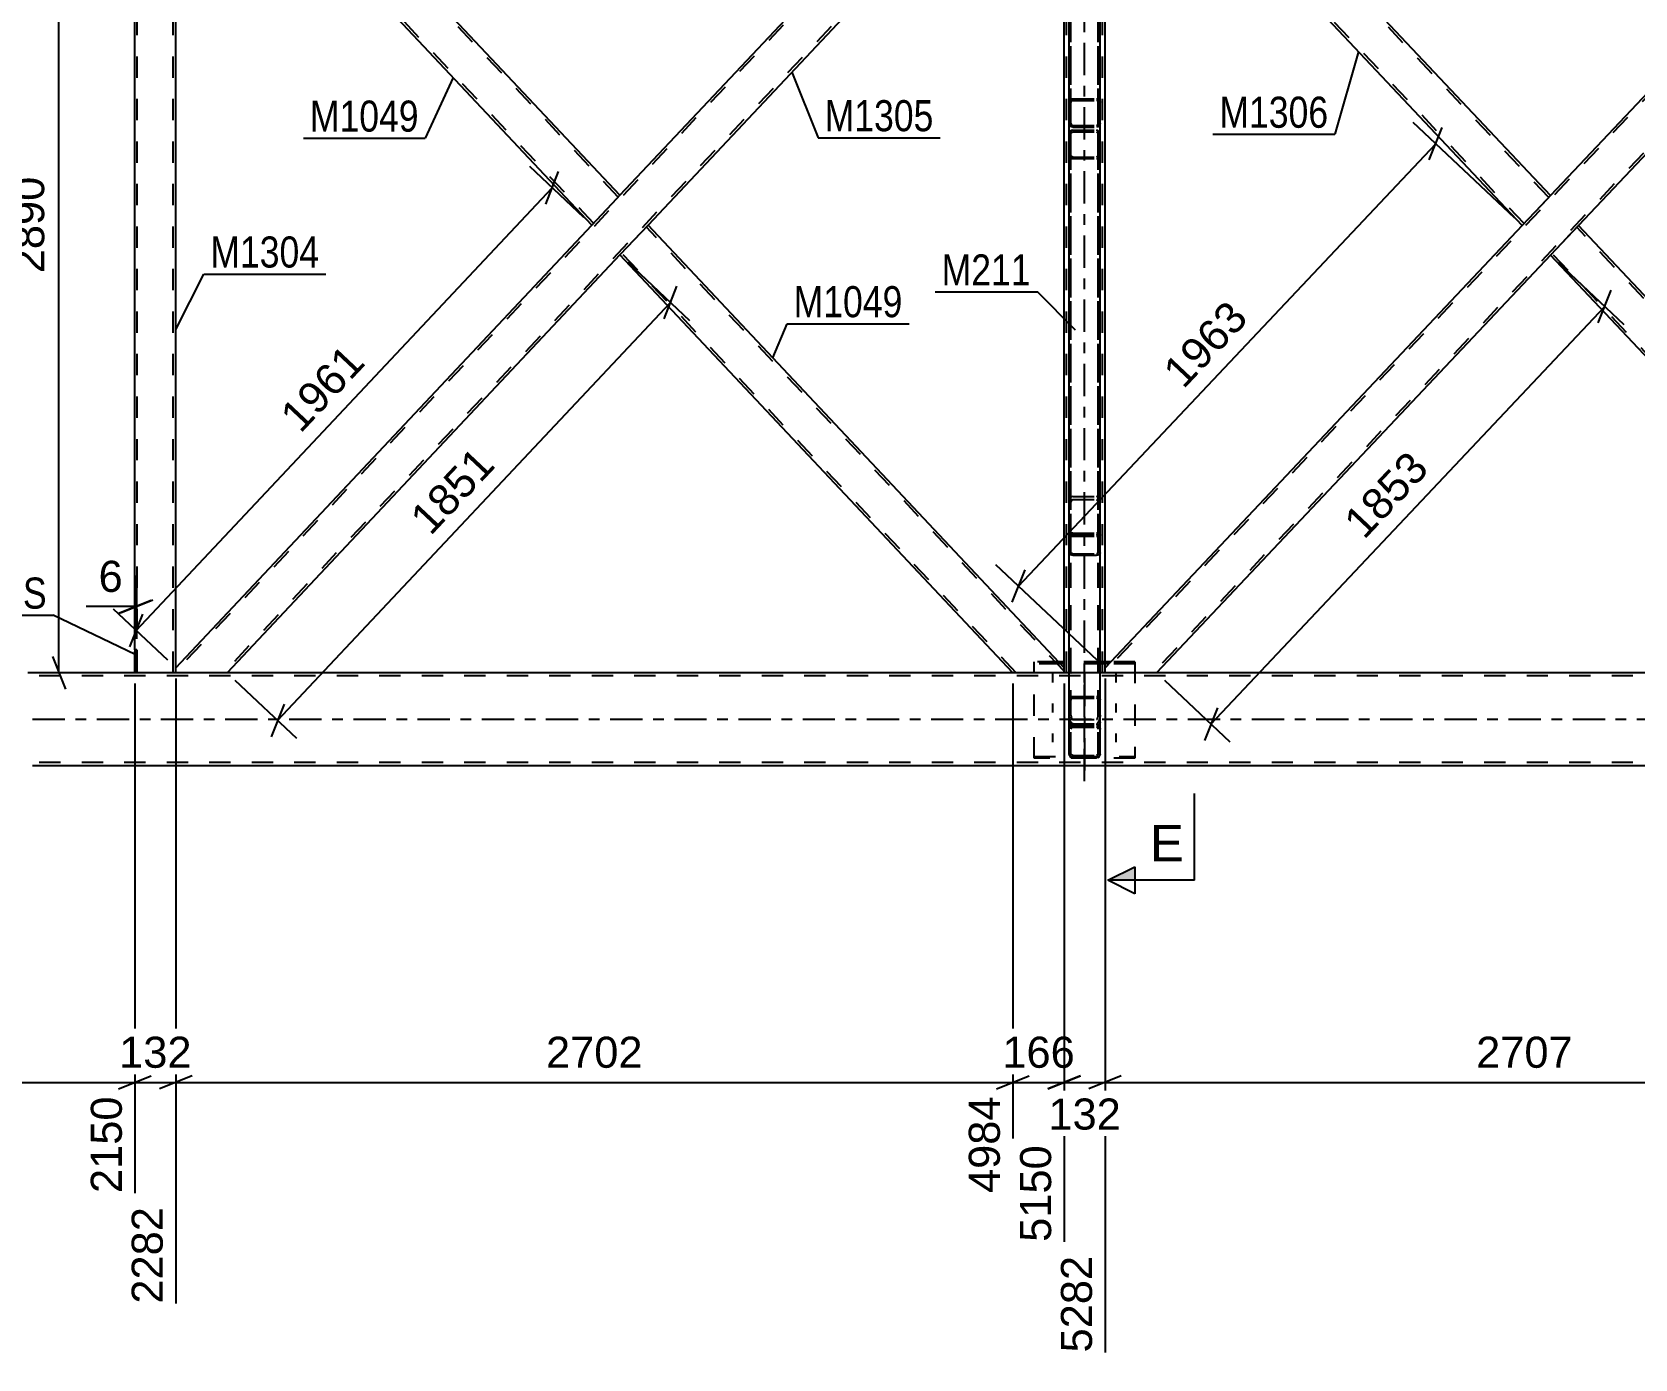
# Model space of a CAD drawing. Header units: millimetres. Extents: x -82 to 1107, y -546 to 295.
# Drawn here: x 12.9 to 160.7, y -150.1 to -27.8 of the extents above; entities that cross this region are included whole.
import ezdxf

# ---------------------------------------------------------------- set-up
doc = ezdxf.new("R2010")
doc.units = ezdxf.units.MM
doc.linetypes.add('DXK_LINE_DOT2', pattern=[3.9198, 1.9599, -1.9599])
doc.linetypes.add('DXK_LINE_DOT3', pattern=[5.9187, 2.979, -0.9799, 0.9799, -0.9799])
doc.styles.add('Arial', font='ARIAL.TTF', dxfattribs={"height": 0.2})
doc.styles.add('Arial Narrow', font='ARIALN.TTF', dxfattribs={"height": 0.2})

# ---------------------------------------------------------------- blocks, each defined once
blk = doc.blocks.new('Part-761553693-1421 - 1360')
at = {"color": 2, "linetype": 'Continuous'}
for p, q in [((26.16, -4.76), (26.16, -4.29)), ((67.13, -42.82), (30.89, -4.29)), ((64.54, -45.57), (26.16, -4.76)), ((67.13, -42.82), (66.81, -43.15)), ((66.81, -43.15), (64.54, -45.57))]:
    blk.add_line(p, q, dxfattribs=at)
at = {"color": 7, "linetype": 'DXK_LINE_DOT2'}
for p, q in [((30.89, -4.29), (26.16, -4.29)), ((64.7, -45.4), (26.16, -4.42)), ((66.97, -42.99), (30.58, -4.29)), ((67.1, -42.84), (66.81, -43.15)), ((64.7, -45.4), (64.71, -45.39))]:
    blk.add_line(p, q, dxfattribs=at)
blk = doc.blocks.new('Part-761553693-1406 - 1360')
at = {"color": 7, "linetype": 'DXK_LINE_DOT2'}
for p, q in [((189.66, -4.29), (111.87, -86.73)), ((193.81, -4.29), (189.35, -4.29)), ((193.81, -4.72), (116.31, -86.86)), ((152.95, -42.86), (150.36, -45.61)), ((155.54, -45.61), (152.95, -48.36)), ((116.62, -86.86), (111.87, -86.86))]:
    blk.add_line(p, q, dxfattribs=at)
at = {"color": 2, "linetype": 'Continuous'}
for p, q in [((189.35, -4.29), (152.95, -42.86)), ((193.81, -5.05), (193.81, -4.29)), ((193.81, -5.05), (155.54, -45.61)), ((150.36, -45.61), (111.87, -86.4)), ((152.95, -48.36), (116.62, -86.86)), ((111.87, -86.86), (111.87, -86.4))]:
    blk.add_line(p, q, dxfattribs=at)
blk = doc.blocks.new('Part-761553693-1466 - 1360')
at = {"color": 7, "linetype": 'DXK_LINE_DOT2'}
for p, q in [((26.16, -4.29), (22.39, -4.29)), ((22.39, -6.41), (22.39, -4.29)), ((22.61, -86.86), (22.61, -4.29)), ((25.93, -86.86), (25.93, -4.29)), ((26.16, -4.76), (26.16, -4.29)), ((22.39, -86.86), (22.39, -84.73)), ((26.16, -86.86), (22.39, -86.86)), ((26.16, -86.86), (26.16, -86.39))]:
    blk.add_line(p, q, dxfattribs=at)
at = {"color": 2, "linetype": 'Continuous'}
for p, q in [((26.16, -86.39), (26.16, -4.76)), ((22.39, -84.73), (22.39, -6.41))]:
    blk.add_line(p, q, dxfattribs=at)
blk = doc.blocks.new('Part-761553693-1594 - 1360')
at = {"color": 2, "linetype": 'Continuous'}
for p, q in [((22.56, -84.73), (22.39, -84.73)), ((22.39, -84.73), (22.39, -86.86)), ((22.56, -84.73), (22.56, -86.86)), ((22.56, -86.86), (22.39, -86.86))]:
    blk.add_line(p, q, dxfattribs=at)
blk = doc.blocks.new('Part-761553693-1512 - 1360')
at = {"color": 7, "linetype": 'DXK_LINE_DOT2'}
for p, q in [((108.77, 0.08), (108.9, 0.13)), ((108.9, 0.13), (111.07, 0.13)), ((111.07, 0.13), (111.2, 0.08)), ((108.56, -0.46), (108.58, -0.23)), ((108.56, -74.15), (108.56, -0.46)), ((108.74, -0.34), (108.73, -0.46)), ((108.73, -74.15), (108.73, -0.46)), ((108.9, -0.16), (108.83, -0.19)), ((108.9, -0.16), (111.07, -0.16)), ((111.14, -0.19), (111.07, -0.16)), ((111.24, -0.46), (111.23, -0.34)), ((111.24, -74.15), (111.24, -0.46)), ((111.39, -0.23), (111.41, -0.46)), ((111.41, -74.15), (111.41, -0.46)), ((108.56, -4.01), (108.58, -4.12)), ((108.58, -4.12), (108.58, -4.13)), ((108.58, -4.13), (108.66, -4.19)), ((108.66, -4.19), (108.77, -4.23)), ((108.73, -4.01), (108.74, -4.07)), ((108.74, -4.07), (108.78, -4.12)), ((108.77, -4.23), (108.9, -4.24)), ((108.78, -4.12), (108.83, -4.14)), ((108.83, -4.14), (108.9, -4.15)), ((108.9, -4.15), (111.07, -4.15)), ((108.9, -4.24), (111.07, -4.24)), ((111.07, -4.15), (111.14, -4.14)), ((111.07, -4.24), (111.2, -4.23)), ((111.14, -4.14), (111.19, -4.12)), ((111.19, -4.12), (111.23, -4.07)), ((111.2, -4.23), (111.31, -4.19)), ((111.23, -4.07), (111.24, -4.01)), ((111.31, -4.19), (111.39, -4.13)), ((111.41, -4.01), (111.39, -4.12)), ((111.39, -4.12), (111.39, -4.13)), ((108.58, -70.95), (108.56, -71.18)), ((108.9, -70.59), (108.77, -70.64)), ((108.83, -70.91), (108.9, -70.89)), ((108.9, -70.59), (111.07, -70.59)), ((108.9, -70.89), (111.07, -70.89)), ((111.2, -70.64), (111.07, -70.59)), ((111.07, -70.89), (111.14, -70.91)), ((111.41, -71.18), (111.39, -70.95)), ((108.73, -71.18), (108.74, -71.07)), ((111.23, -71.07), (111.24, -71.18)), ((108.73, -73.97), (108.56, -73.97)), ((108.56, -74.15), (108.58, -74.19)), ((108.58, -74.19), (108.66, -74.23)), ((108.66, -74.23), (108.77, -74.26)), ((108.74, -74.17), (108.73, -74.15)), ((108.78, -74.19), (108.74, -74.17)), ((108.77, -74.26), (108.9, -74.27)), ((108.83, -74.2), (108.78, -74.19)), ((108.9, -74.21), (108.83, -74.2)), ((108.9, -74.21), (111.07, -74.21)), ((108.9, -74.27), (111.07, -74.27)), ((111.14, -74.2), (111.07, -74.21)), ((111.07, -74.27), (111.2, -74.26)), ((111.19, -74.19), (111.14, -74.2)), ((111.23, -74.17), (111.19, -74.19)), ((111.2, -74.26), (111.31, -74.23)), ((111.24, -74.15), (111.23, -74.17)), ((111.24, -73.97), (111.41, -73.97)), ((111.31, -74.23), (111.39, -74.19)), ((111.39, -74.19), (111.41, -74.15))]:
    blk.add_line(p, q, dxfattribs=at)
for centre, radius, start, end in [((109.11, -0.33), 0.538, 129.6384, 169.4395), ((110.86, -0.33), 0.538, 10.5605, 50.3616), ((109.01, -0.39), 0.269, 129.6384, 169.4395), ((110.97, -0.39), 0.269, 10.5605, 50.3616), ((109.11, -71.05), 0.538, 129.6384, 169.4395), ((109.01, -71.12), 0.269, 129.6384, 169.4395), ((110.97, -71.12), 0.269, 10.5605, 50.3616), ((110.86, -71.05), 0.538, 10.5605, 50.3616)]:
    blk.add_arc(centre, radius, start, end, dxfattribs=at)
blk = doc.blocks.new('Part-761553693-1517 - 1360')
at = {"color": 2, "linetype": 'Continuous'}
for p, q in [((155.54, -45.61), (152.95, -48.36)), ((193.81, -86.24), (155.54, -45.61)), ((189.22, -86.86), (152.95, -48.36)), ((193.81, -86.86), (193.81, -86.24))]:
    blk.add_line(p, q, dxfattribs=at)
at = {"color": 7, "linetype": 'DXK_LINE_DOT2'}
for p, q in [((193.81, -86.57), (155.38, -45.78)), ((153.11, -48.19), (153.12, -48.18)), ((189.53, -86.86), (153.11, -48.19)), ((193.81, -86.86), (189.22, -86.86))]:
    blk.add_line(p, q, dxfattribs=at)
blk = doc.blocks.new('Part-761553693-1591 - 1360')
at = {"color": 7, "linetype": 'DXK_LINE_DOT3'}
blk.add_line((109.99, -86.96), (109.99, -96.55), dxfattribs=at)
at = {"color": 7, "linetype": 'DXK_LINE_DOT2'}
for p, q in [((108.56, -89.36), (108.58, -89.24)), ((108.56, -94.29), (108.56, -89.36)), ((108.58, -89.24), (108.66, -89.13)), ((108.66, -89.13), (108.77, -89.06)), ((108.74, -89.3), (108.73, -89.36)), ((108.73, -94.29), (108.73, -89.36)), ((108.78, -89.25), (108.74, -89.3)), ((108.77, -89.06), (108.9, -89.04)), ((108.83, -89.21), (108.78, -89.25)), ((108.9, -89.2), (108.83, -89.21)), ((108.9, -89.04), (111.07, -89.04)), ((108.9, -89.2), (111.07, -89.2)), ((111.07, -89.04), (111.2, -89.06)), ((111.14, -89.21), (111.07, -89.2)), ((111.19, -89.25), (111.14, -89.21)), ((111.23, -89.3), (111.19, -89.25)), ((111.2, -89.06), (111.31, -89.13)), ((111.24, -89.36), (111.23, -89.3)), ((111.24, -94.29), (111.24, -89.36)), ((111.31, -89.13), (111.39, -89.24)), ((111.39, -89.24), (111.41, -89.36)), ((111.41, -94.29), (111.41, -89.36)), ((108.58, -91.52), (108.56, -91.4)), ((108.66, -91.63), (108.58, -91.52)), ((108.77, -91.7), (108.66, -91.63)), ((108.73, -91.4), (108.74, -91.46)), ((108.74, -91.46), (108.78, -91.52)), ((108.9, -91.61), (108.77, -91.64)), ((108.78, -91.52), (108.83, -91.55)), ((108.83, -91.55), (108.9, -91.56)), ((108.9, -91.56), (111.07, -91.56)), ((108.9, -91.61), (111.07, -91.61)), ((111.07, -91.56), (111.14, -91.55)), ((111.2, -91.64), (111.07, -91.61)), ((111.14, -91.55), (111.19, -91.52)), ((111.19, -91.52), (111.23, -91.46)), ((111.31, -91.63), (111.2, -91.7)), ((111.23, -91.46), (111.24, -91.4)), ((111.39, -91.52), (111.31, -91.63)), ((111.41, -91.4), (111.39, -91.52)), ((108.58, -91.84), (108.56, -91.98)), ((108.73, -91.98), (108.74, -91.91)), ((108.74, -91.91), (108.78, -91.85)), ((108.9, -91.72), (108.77, -91.7)), ((108.78, -91.85), (108.83, -91.81)), ((108.83, -91.81), (108.9, -91.8)), ((108.9, -91.72), (111.07, -91.72)), ((108.9, -91.8), (111.07, -91.8)), ((111.2, -91.7), (111.07, -91.72)), ((111.07, -91.8), (111.14, -91.81)), ((111.14, -91.81), (111.19, -91.85)), ((111.19, -91.85), (111.23, -91.91)), ((111.23, -91.91), (111.24, -91.98)), ((111.41, -91.98), (111.39, -91.84)), ((108.56, -94.29), (108.58, -94.43)), ((108.74, -94.36), (108.73, -94.29)), ((108.78, -94.42), (108.74, -94.36)), ((108.83, -94.46), (108.78, -94.42)), ((108.9, -94.47), (108.83, -94.46)), ((108.9, -94.47), (111.07, -94.47)), ((111.14, -94.46), (111.07, -94.47)), ((111.19, -94.42), (111.14, -94.46)), ((111.23, -94.36), (111.19, -94.42)), ((111.24, -94.29), (111.23, -94.36)), ((111.39, -94.43), (111.41, -94.29)), ((108.77, -94.63), (108.9, -94.66)), ((108.9, -94.66), (111.07, -94.66)), ((111.07, -94.66), (111.2, -94.63))]:
    blk.add_line(p, q, dxfattribs=at)
for centre, start, end in [((108.91, -91.97), 114.32, 159.2417), ((111.06, -91.97), 20.7583, 65.68), ((108.91, -94.3), 200.7583, 245.68), ((111.06, -94.3), 294.32, 339.2417)]:
    blk.add_arc(centre, 0.355, start, end, dxfattribs=at)
blk = doc.blocks.new('Part-761553693-6361 - 1360')
at = {"color": 7, "linetype": 'DXK_LINE_DOT2'}
for p, q in [((108.56, -36.22), (108.56, 18.78)), ((108.73, 18.78), (108.56, 18.78)), ((108.58, 18.41), (108.56, 18.48)), ((108.66, 18.36), (108.58, 18.41)), ((108.77, 18.33), (108.66, 18.36)), ((108.73, -36.22), (108.73, 18.78)), ((108.73, 18.48), (108.74, 18.45)), ((108.74, 18.45), (108.78, 18.42)), ((108.9, 18.32), (108.77, 18.33)), ((108.78, 18.42), (108.83, 18.4)), ((108.83, 18.4), (108.9, 18.4)), ((108.9, 18.4), (111.07, 18.4)), ((108.9, 18.32), (111.07, 18.32)), ((111.07, 18.4), (111.14, 18.4)), ((111.2, 18.33), (111.07, 18.32)), ((111.14, 18.4), (111.19, 18.42)), ((111.19, 18.42), (111.23, 18.45)), ((111.31, 18.36), (111.2, 18.33)), ((111.23, 18.45), (111.24, 18.48)), ((111.24, -36.22), (111.24, 18.78)), ((111.24, 18.78), (111.41, 18.78)), ((111.39, 18.41), (111.31, 18.36)), ((111.41, 18.48), (111.39, 18.41)), ((111.41, -36.22), (111.41, 18.78)), ((108.56, 15.35), (108.58, 15.05)), ((108.74, 15.2), (108.73, 15.35)), ((108.9, 14.96), (108.83, 14.99)), ((108.9, 14.96), (111.07, 14.96)), ((111.14, 14.99), (111.07, 14.96)), ((111.24, 15.35), (111.23, 15.2)), ((111.39, 15.05), (111.41, 15.35)), ((108.77, 14.62), (108.9, 14.56)), ((108.9, 14.56), (111.07, 14.56)), ((111.07, 14.56), (111.2, 14.62)), ((108.66, -34.01), (108.77, -33.94)), ((108.77, -33.94), (108.9, -33.92)), ((108.9, -33.92), (111.07, -33.92)), ((111.07, -33.92), (111.2, -33.94)), ((111.2, -33.94), (111.31, -34.01)), ((108.56, -34.23), (108.58, -34.11)), ((108.58, -34.11), (108.66, -34.01)), ((108.74, -34.17), (108.73, -34.23)), ((108.78, -34.12), (108.74, -34.17)), ((108.83, -34.09), (108.78, -34.12)), ((108.9, -34.08), (108.83, -34.09)), ((108.9, -34.08), (111.07, -34.08)), ((111.14, -34.09), (111.07, -34.08)), ((111.19, -34.12), (111.14, -34.09)), ((111.23, -34.17), (111.19, -34.12)), ((111.24, -34.23), (111.23, -34.17)), ((111.31, -34.01), (111.39, -34.11)), ((111.39, -34.11), (111.41, -34.23)), ((108.58, -36.34), (108.56, -36.22)), ((108.66, -36.45), (108.58, -36.34)), ((108.77, -36.51), (108.66, -36.45)), ((108.73, -36.22), (108.74, -36.28)), ((108.74, -36.28), (108.78, -36.33)), ((108.9, -36.54), (108.77, -36.51)), ((108.78, -36.33), (108.83, -36.37)), ((108.83, -36.37), (108.9, -36.38)), ((108.9, -36.38), (111.07, -36.38)), ((108.9, -36.54), (111.07, -36.54)), ((111.07, -36.38), (111.14, -36.37)), ((111.2, -36.51), (111.07, -36.54)), ((111.14, -36.37), (111.19, -36.33)), ((111.19, -36.33), (111.23, -36.28)), ((111.31, -36.45), (111.2, -36.51)), ((111.23, -36.28), (111.24, -36.22)), ((111.39, -36.34), (111.31, -36.45)), ((111.41, -36.22), (111.39, -36.34))]:
    blk.add_line(p, q, dxfattribs=at)
for centre, radius, start, end in [((109.38, 15.14), 0.799, 186.6768, 220.4485), ((109.14, 15.25), 0.4, 186.6768, 220.4485), ((110.83, 15.25), 0.4, 319.5515, 353.3232), ((110.59, 15.14), 0.799, 319.5515, 353.3232)]:
    blk.add_arc(centre, radius, start, end, dxfattribs=at)
blk = doc.blocks.new('Part-761553693-1603 - 1360')
at = {"color": 7, "linetype": 'DXK_LINE_DOT2'}
for p, q in [((105.34, -94.74), (105.34, -85.86)), ((107.61, -85.86), (105.34, -85.86)), ((107.76, -86.02), (105.34, -86.02)), ((111.87, -85.86), (108.1, -85.86)), ((111.87, -86.02), (108.1, -86.02)), ((114.63, -86.02), (112.23, -86.02)), ((114.63, -85.86), (112.38, -85.86)), ((114.63, -85.86), (114.63, -94.74)), ((105.34, -94.59), (114.63, -94.59)), ((114.63, -94.74), (105.34, -94.74))]:
    blk.add_line(p, q, dxfattribs=at)
at = {"color": 2, "linetype": 'Continuous'}
for p, q in [((108.1, -85.86), (107.61, -85.86)), ((108.1, -86.02), (107.76, -86.02)), ((112.38, -85.86), (111.87, -85.86)), ((112.23, -86.02), (111.87, -86.02))]:
    blk.add_line(p, q, dxfattribs=at)
blk = doc.blocks.new('Part-761553693-1606 - 1360')
at = {"color": 7, "linetype": 'DXK_LINE_DOT2'}
for p, q in [((108.58, -74.12), (108.56, -74.21)), ((108.56, -75.76), (108.56, -74.21)), ((108.66, -74.04), (108.58, -74.12)), ((108.77, -73.99), (108.66, -74.04)), ((108.73, -74.21), (108.74, -74.17)), ((108.73, -94.35), (108.73, -74.21)), ((108.74, -74.17), (108.78, -74.13)), ((108.9, -73.97), (108.77, -73.99)), ((108.78, -74.13), (108.83, -74.1)), ((108.83, -74.1), (108.9, -74.09)), ((108.9, -73.97), (111.07, -73.97)), ((108.9, -74.09), (111.07, -74.09)), ((111.2, -73.99), (111.07, -73.97)), ((111.07, -74.09), (111.14, -74.1)), ((111.14, -74.1), (111.19, -74.13)), ((111.19, -74.13), (111.23, -74.17)), ((111.31, -74.04), (111.2, -73.99)), ((111.23, -74.17), (111.24, -74.21)), ((111.24, -94.35), (111.24, -74.21)), ((111.39, -74.12), (111.31, -74.04)), ((111.41, -74.21), (111.39, -74.12)), ((111.41, -75.76), (111.41, -74.21)), ((108.74, -75.81), (108.73, -75.76)), ((108.77, -75.84), (108.74, -75.81)), ((108.78, -75.85), (108.77, -75.84)), ((108.83, -75.88), (108.78, -75.85)), ((108.9, -75.88), (108.83, -75.88)), ((108.9, -75.88), (111.07, -75.88)), ((111.14, -75.88), (111.07, -75.88)), ((111.19, -75.85), (111.14, -75.88)), ((111.19, -75.85), (111.2, -75.84)), ((111.2, -75.84), (111.23, -75.81)), ((111.23, -75.81), (111.24, -75.76)), ((108.56, -92.05), (108.58, -91.91)), ((108.74, -91.98), (108.73, -92.05)), ((108.78, -91.92), (108.74, -91.98)), ((108.77, -91.71), (108.9, -91.69)), ((108.83, -91.88), (108.78, -91.92)), ((108.9, -91.87), (108.83, -91.88)), ((108.9, -91.69), (111.07, -91.69)), ((108.9, -91.87), (111.07, -91.87)), ((111.07, -91.69), (111.2, -91.71)), ((111.14, -91.88), (111.07, -91.87)), ((111.19, -91.92), (111.14, -91.88)), ((111.23, -91.98), (111.19, -91.92)), ((111.24, -92.05), (111.23, -91.98)), ((111.39, -91.91), (111.41, -92.05)), ((108.73, -94.35), (108.74, -94.42)), ((108.74, -94.42), (108.78, -94.47)), ((108.78, -94.47), (108.83, -94.51)), ((108.83, -94.51), (108.9, -94.53)), ((108.9, -94.53), (111.07, -94.53)), ((111.07, -94.53), (111.14, -94.51)), ((111.14, -94.51), (111.19, -94.47)), ((111.19, -94.47), (111.23, -94.42)), ((111.23, -94.42), (111.24, -94.35))]:
    blk.add_line(p, q, dxfattribs=at)
at = {"color": 2, "linetype": 'Continuous'}
for p, q in [((108.56, -94.35), (108.56, -75.76)), ((108.56, -75.76), (108.58, -75.86)), ((108.58, -75.86), (108.66, -75.94)), ((108.66, -75.94), (108.77, -75.99)), ((108.77, -75.99), (108.9, -76.01)), ((108.9, -76.01), (111.07, -76.01)), ((111.07, -76.01), (111.2, -75.99)), ((111.2, -75.99), (111.31, -75.94)), ((111.31, -75.94), (111.39, -75.86)), ((111.39, -75.86), (111.41, -75.76)), ((111.41, -94.35), (111.41, -75.76)), ((108.58, -94.49), (108.56, -94.35)), ((111.41, -94.35), (111.39, -94.49)), ((108.9, -94.71), (108.77, -94.68)), ((108.9, -94.71), (111.07, -94.71)), ((111.2, -94.68), (111.07, -94.71))]:
    blk.add_line(p, q, dxfattribs=at)
at = {"color": 7, "linetype": 'DXK_LINE_DOT2'}
for centre, start, end in [((108.91, -92.04), 114.1375, 159.0739), ((111.06, -92.04), 20.9261, 65.8625)]:
    blk.add_arc(centre, 0.353, start, end, dxfattribs=at)
at = {"color": 2, "linetype": 'Continuous'}
for centre, start, end in [((108.91, -94.36), 200.9261, 245.8625), ((111.06, -94.36), 294.1375, 339.0739)]:
    blk.add_arc(centre, 0.353, start, end, dxfattribs=at)
blk = doc.blocks.new('Part-761553693-1666 - 1360')
at = {"color": 2, "linetype": 'Continuous'}
for p, q in [((22.39, -86.86), (12.96, -86.86)), ((108.56, -86.86), (22.56, -86.86)), ((279.99, -86.86), (111.41, -86.86)), ((681.9, -95.43), (12.96, -95.43))]:
    blk.add_line(p, q, dxfattribs=at)
at = {"color": 7, "linetype": 'DXK_LINE_DOT2'}
for p, q in [((681.9, -87.14), (12.96, -87.14)), ((545.18, -86.86), (22.39, -86.86)), ((22.56, -86.86), (22.39, -86.86)), ((111.41, -86.86), (108.56, -86.86)), ((681.9, -95.14), (12.96, -95.14))]:
    blk.add_line(p, q, dxfattribs=at)
at = {"color": 7, "linetype": 'DXK_LINE_DOT3'}
blk.add_line((12.96, -91.14), (681.9, -91.14), dxfattribs=at)
blk = doc.blocks.new('Bolt-761553693-1836 - 1360')
at = {"color": 1, "linetype": 'DXK_LINE_DOT2'}
for p, q in [((107.06, -87.76), (107.06, -86.95)), ((109.99, -87.76), (109.99, -86.95)), ((112.91, -87.76), (112.91, -86.95)), ((107.06, -90.51), (107.06, -89.7)), ((112.91, -90.51), (112.91, -89.7)), ((107.06, -93.26), (107.06, -92.45)), ((109.99, -93.26), (109.99, -92.45)), ((112.91, -93.26), (112.91, -92.45))]:
    blk.add_line(p, q, dxfattribs=at)
blk = doc.blocks.new('Part-761553693-1741 - 1360')
at = {"color": 2, "linetype": 'Continuous'}
for p, q in [((108.56, 22.31), (108.58, 22.49)), ((108.56, -75.76), (108.56, 22.31)), ((108.58, 22.49), (108.66, 22.65)), ((108.66, 22.65), (108.77, 22.75)), ((108.77, 22.75), (108.9, 22.79)), ((108.9, 22.79), (111.07, 22.79)), ((111.07, 22.79), (111.2, 22.75)), ((111.2, 22.75), (111.31, 22.65)), ((111.31, 22.65), (111.39, 22.49)), ((111.39, 22.49), (111.41, 22.31)), ((111.41, -75.76), (111.41, 22.31)), ((108.58, -75.86), (108.56, -75.76)), ((108.66, -75.94), (108.58, -75.86)), ((108.77, -75.99), (108.66, -75.94)), ((108.9, -76.01), (108.77, -75.99)), ((108.9, -76.01), (111.07, -76.01)), ((111.2, -75.99), (111.07, -76.01)), ((111.31, -75.94), (111.2, -75.99)), ((111.39, -75.86), (111.31, -75.94)), ((111.41, -75.76), (111.39, -75.86))]:
    blk.add_line(p, q, dxfattribs=at)
at = {"color": 7, "linetype": 'DXK_LINE_DOT2'}
for p, q in [((108.74, 22.4), (108.73, 22.31)), ((108.73, -75.76), (108.73, 22.31)), ((108.78, 22.48), (108.74, 22.4)), ((108.83, 22.53), (108.78, 22.48)), ((108.9, 22.55), (108.83, 22.53)), ((108.9, 22.55), (111.07, 22.55)), ((111.14, 22.53), (111.07, 22.55)), ((111.19, 22.48), (111.14, 22.53)), ((111.23, 22.4), (111.19, 22.48)), ((111.24, 22.31), (111.23, 22.4)), ((111.24, -75.76), (111.24, 22.31)), ((108.58, 19.08), (108.56, 19.27)), ((108.74, 19.17), (108.73, 19.27)), ((111.23, 19.17), (111.24, 19.27)), ((111.41, 19.27), (111.39, 19.08)), ((108.66, 18.93), (108.58, 19.08)), ((108.77, 18.82), (108.66, 18.93)), ((108.77, 19.12), (108.74, 19.17)), ((108.78, 19.1), (108.77, 19.12)), ((108.9, 18.78), (108.77, 18.82)), ((108.78, 19.1), (108.83, 19.04)), ((108.83, 19.04), (108.9, 19.03)), ((108.9, 19.03), (111.07, 19.03)), ((108.9, 18.78), (111.07, 18.78)), ((111.07, 19.03), (111.14, 19.04)), ((111.2, 18.82), (111.07, 18.78)), ((111.14, 19.04), (111.19, 19.1)), ((111.19, 19.1), (111.2, 19.12)), ((111.2, 19.12), (111.23, 19.17)), ((111.31, 18.93), (111.2, 18.82)), ((111.39, 19.08), (111.31, 18.93)), ((108.56, -74.21), (108.58, -74.12)), ((108.58, -74.12), (108.66, -74.04)), ((108.66, -74.04), (108.77, -73.99)), ((108.74, -74.17), (108.73, -74.21)), ((108.78, -74.13), (108.74, -74.17)), ((108.77, -73.99), (108.9, -73.97)), ((108.83, -74.1), (108.78, -74.13)), ((108.9, -74.09), (108.83, -74.1)), ((108.9, -73.97), (111.07, -73.97)), ((108.9, -74.09), (111.07, -74.09)), ((111.07, -73.97), (111.2, -73.99)), ((111.14, -74.1), (111.07, -74.09)), ((111.19, -74.13), (111.14, -74.1)), ((111.23, -74.17), (111.19, -74.13)), ((111.2, -73.99), (111.31, -74.04)), ((111.24, -74.21), (111.23, -74.17)), ((111.31, -74.04), (111.39, -74.12)), ((111.39, -74.12), (111.41, -74.21)), ((108.73, -75.76), (108.74, -75.81)), ((108.74, -75.81), (108.78, -75.85)), ((108.78, -75.85), (108.83, -75.88)), ((108.83, -75.88), (108.9, -75.88)), ((108.9, -75.88), (111.07, -75.88)), ((111.07, -75.88), (111.14, -75.88)), ((111.14, -75.88), (111.19, -75.85)), ((111.19, -75.85), (111.23, -75.81)), ((111.23, -75.81), (111.24, -75.76))]:
    blk.add_line(p, q, dxfattribs=at)
blk = doc.blocks.new('Part-761553693-1890 - 1360')
at = {"color": 2, "linetype": 'Continuous'}
for p, q in [((111.87, -4.75), (111.87, -4.29)), ((152.95, -42.86), (116.61, -4.29)), ((150.36, -45.61), (111.87, -4.75)), ((152.95, -42.86), (152.64, -43.19)), ((152.64, -43.19), (150.36, -45.61))]:
    blk.add_line(p, q, dxfattribs=at)
at = {"color": 7, "linetype": 'DXK_LINE_DOT2'}
for p, q in [((116.61, -4.29), (111.87, -4.29)), ((150.52, -45.44), (111.87, -4.42)), ((152.79, -43.03), (116.3, -4.29)), ((152.93, -42.89), (152.64, -43.19)), ((150.52, -45.44), (150.53, -45.43))]:
    blk.add_line(p, q, dxfattribs=at)
blk = doc.blocks.new('Part-761553693-1885 - 1360')
at = {"color": 7, "linetype": 'DXK_LINE_DOT2'}
for p, q in [((103.68, -4.29), (26.16, -86.72)), ((108.1, -4.42), (30.58, -86.86)), ((108.1, -4.29), (103.37, -4.29)), ((64.54, -45.57), (67.13, -42.82)), ((69.72, -45.57), (67.13, -48.32)), ((30.89, -86.86), (26.16, -86.86))]:
    blk.add_line(p, q, dxfattribs=at)
at = {"color": 2, "linetype": 'Continuous'}
for p, q in [((103.37, -4.29), (67.13, -42.82)), ((108.1, -4.76), (108.1, -4.29)), ((108.1, -4.76), (69.72, -45.57)), ((26.16, -86.39), (64.54, -45.57)), ((67.13, -48.32), (30.89, -86.86)), ((26.16, -86.86), (26.16, -86.39))]:
    blk.add_line(p, q, dxfattribs=at)
blk = doc.blocks.new('Part-761553693-1910 - 1360')
at = {"color": 7, "linetype": 'DXK_LINE_DOT3'}
blk.add_line((109.99, -96.86), (109.99, 5.71), dxfattribs=at)
at = {"color": 7, "linetype": 'DXK_LINE_DOT2'}
for p, q in [((111.87, -4.29), (108.1, -4.29)), ((108.1, -4.76), (108.1, -4.29)), ((108.33, -86.86), (108.33, -4.29)), ((111.64, -86.86), (111.64, -4.29)), ((111.87, -4.75), (111.87, -4.29)), ((108.1, -86.86), (108.1, -86.39)), ((111.87, -86.86), (108.1, -86.86)), ((111.87, -86.86), (111.87, -86.4))]:
    blk.add_line(p, q, dxfattribs=at)
at = {"color": 2, "linetype": 'Continuous'}
for p, q in [((108.1, -86.39), (108.1, -4.76)), ((111.87, -86.4), (111.87, -4.75))]:
    blk.add_line(p, q, dxfattribs=at)
blk = doc.blocks.new('Part-761553693-1929 - 1360')
at = {"color": 7, "linetype": 'DXK_LINE_DOT2'}
for p, q in [((108.66, -36.93), (108.58, -37.03)), ((108.77, -36.86), (108.66, -36.93)), ((108.9, -36.83), (108.77, -36.86)), ((108.9, -36.83), (111.07, -36.83)), ((111.2, -36.86), (111.07, -36.83)), ((111.31, -36.93), (111.2, -36.86)), ((111.39, -37.03), (111.31, -36.93)), ((108.58, -37.03), (108.56, -37.15)), ((108.56, -90.77), (108.56, -37.15)), ((108.73, -37.15), (108.74, -37.09)), ((108.73, -90.77), (108.73, -37.15)), ((108.74, -37.09), (108.78, -37.04)), ((108.78, -37.04), (108.83, -37)), ((108.83, -37), (108.9, -36.99)), ((108.9, -36.99), (111.07, -36.99)), ((111.07, -36.99), (111.14, -37)), ((111.14, -37), (111.19, -37.04)), ((111.19, -37.04), (111.23, -37.09)), ((111.23, -37.09), (111.24, -37.15)), ((111.24, -90.77), (111.24, -37.15)), ((111.41, -37.15), (111.39, -37.03)), ((111.41, -90.77), (111.41, -37.15)), ((108.56, -39.14), (108.58, -39.26)), ((108.58, -39.26), (108.66, -39.36)), ((108.66, -39.36), (108.77, -39.43)), ((108.74, -39.2), (108.73, -39.14)), ((108.78, -39.25), (108.74, -39.2)), ((108.77, -39.43), (108.9, -39.45)), ((108.83, -39.28), (108.78, -39.25)), ((108.9, -39.3), (108.83, -39.28)), ((108.9, -39.3), (111.07, -39.3)), ((108.9, -39.45), (111.07, -39.45)), ((111.14, -39.28), (111.07, -39.3)), ((111.07, -39.45), (111.2, -39.43)), ((111.19, -39.25), (111.14, -39.28)), ((111.23, -39.2), (111.19, -39.25)), ((111.2, -39.43), (111.31, -39.36)), ((111.24, -39.14), (111.23, -39.2)), ((111.31, -39.36), (111.39, -39.26)), ((111.39, -39.26), (111.41, -39.14)), ((108.56, -86.87), (108.57, -86.86)), ((111.4, -86.86), (108.57, -86.86)), ((108.73, -86.87), (108.74, -86.86)), ((111.24, -86.87), (111.23, -86.86)), ((111.41, -86.87), (111.4, -86.86)), ((108.58, -91.07), (108.56, -90.77)), ((108.73, -90.77), (108.74, -90.92)), ((108.83, -91.53), (108.77, -91.5)), ((108.83, -91.13), (108.9, -91.16)), ((108.9, -91.56), (108.83, -91.53)), ((108.9, -91.16), (111.07, -91.16)), ((108.9, -91.56), (111.07, -91.56)), ((111.07, -91.16), (111.14, -91.13)), ((111.19, -91.5), (111.07, -91.56)), ((111.2, -91.5), (111.19, -91.5)), ((111.23, -90.92), (111.24, -90.77)), ((111.41, -90.77), (111.39, -91.07))]:
    blk.add_line(p, q, dxfattribs=at)
for centre, radius, start, end in [((109.38, -90.98), 0.799, 186.6768, 220.4485), ((109.14, -90.87), 0.4, 186.6768, 220.4485), ((110.83, -90.87), 0.4, 319.5515, 353.3232), ((110.59, -90.98), 0.799, 319.5515, 353.3232)]:
    blk.add_arc(centre, radius, start, end, dxfattribs=at)
blk = doc.blocks.new('Part-761553693-1934 - 1360')
at = {"color": 2, "linetype": 'Continuous'}
for p, q in [((69.72, -45.57), (67.13, -48.32)), ((108.1, -86.39), (69.72, -45.57)), ((103.37, -86.86), (67.13, -48.32)), ((108.1, -86.86), (108.1, -86.39))]:
    blk.add_line(p, q, dxfattribs=at)
at = {"color": 7, "linetype": 'DXK_LINE_DOT2'}
for p, q in [((108.1, -86.72), (69.56, -45.74)), ((67.29, -48.16), (67.3, -48.14)), ((103.68, -86.86), (67.29, -48.16)), ((108.1, -86.86), (103.37, -86.86))]:
    blk.add_line(p, q, dxfattribs=at)
blk = doc.blocks.new('Part-761553693-2034 - 1360')
at = {"color": 7, "linetype": 'DXK_LINE_DOT2'}
for p, q in [((22.39, -86.86), (22.39, -84.73)), ((22.56, -84.73), (22.39, -84.73)), ((22.56, -86.86), (22.56, -84.73)), ((22.56, -86.86), (22.39, -86.86))]:
    blk.add_line(p, q, dxfattribs=at)
blk = doc.blocks.new('StraightDimension-761553693-27660 - 1360')
at = {"color": 7, "linetype": 'Continuous'}
for p, q in [((22.39, -87.86), (22.39, -134.83)), ((-17.14, -96.45), (-17.14, -128.16)), ((-15.64, -124.03), (-18.64, -125.23)), ((20.89, -125.23), (23.89, -124.03)), ((-17.14, -124.63), (22.39, -124.63))]:
    blk.add_line(p, q, dxfattribs=at)
at = {"color": 0}
blk.add_wipeout([(7.67, -123.88), (7.67, -119.68), (-2.43, -119.68), (-2.43, -123.88)], dxfattribs=at)
at = {"color": 3, "style": 'Arial'}
blk.add_text('2150', height=2.865, dxfattribs=at).set_placement((-1.83, -123.28))
at = {"color": 0, "linetype": 'Continuous'}
for points in [[(-17.74, -125.33), (-21.94, -125.33), (-21.94, -128.76), (-17.74, -128.76)], [(21.79, -125.33), (17.59, -125.33), (17.59, -135.43), (21.79, -135.43)]]:
    blk.add_wipeout(points, dxfattribs=at)
at = {"color": 3, "linetype": 'Continuous', "style": 'Arial'}
for s, height, p in [('0', 2.87, (-18.34, -128.16)), ('2150', 2.865, (21.19, -134.83))]:
    blk.add_text(s, height=height, rotation=90.0002, dxfattribs=at).set_placement(p)
blk = doc.blocks.new('StraightDimension-761553693-27658 - 1360')
at = {"color": 7, "linetype": 'Continuous'}
for p, q in [((26.16, -87.39), (26.16, -145.03)), ((103.37, -87.86), (103.37, -134.83)), ((27.66, -124.03), (24.66, -125.23)), ((101.87, -125.23), (104.87, -124.03)), ((26.16, -124.63), (103.37, -124.63))]:
    blk.add_line(p, q, dxfattribs=at)
at = {"color": 0}
blk.add_wipeout([(69.81, -123.88), (69.81, -119.68), (59.71, -119.68), (59.71, -123.88)], dxfattribs=at)
at = {"color": 3, "style": 'Arial'}
blk.add_text('2702', height=2.865, dxfattribs=at).set_placement((60.31, -123.28))
at = {"color": 0, "linetype": 'Continuous'}
blk.add_wipeout([(102.77, -125.33), (98.57, -125.33), (98.57, -135.43), (102.77, -135.43)], dxfattribs=at)
at = {"color": 3, "linetype": 'Continuous', "style": 'Arial'}
blk.add_text('4984', height=2.865, rotation=90.0002, dxfattribs=at).set_placement((102.17, -134.83))
blk = doc.blocks.new('StraightDimension-761553693-21820 - 1360')
at = {"color": 7, "linetype": 'Continuous'}
for p, q in [((149.63, -44.92), (140.3, -36.11)), ((141.78, -39.57), (142.96, -36.57)), ((103.88, -78.86), (142.37, -38.07)), ((111.14, -85.71), (101.81, -76.9)), ((104.47, -77.36), (103.29, -80.36))]:
    blk.add_line(p, q, dxfattribs=at)
at = {"color": 0}
blk.add_wipeout([(126.04, -54.28), (122.99, -51.4), (116.06, -58.74), (119.12, -61.62)], dxfattribs=at)
at = {"color": 3, "style": 'Arial'}
blk.add_text('1963', height=2.865, rotation=46.6617, dxfattribs=at).set_placement((119.09, -60.77))
blk = doc.blocks.new('StraightDimension-761553693-21554 - 1360')
at = {"color": 7, "linetype": 'Continuous'}
for p, q in [((67.86, -49.01), (73.55, -54.36)), ((71.21, -54.22), (72.39, -51.21)), ((35.56, -91.25), (71.8, -52.72)), ((31.62, -87.54), (37.31, -92.9)), ((36.15, -89.75), (34.97, -92.75))]:
    blk.add_line(p, q, dxfattribs=at)
at = {"color": 0}
blk.add_wipeout([(56.59, -67.79), (53.53, -64.92), (46.62, -72.27), (49.68, -75.15)], dxfattribs=at)
at = {"color": 3, "style": 'Arial'}
blk.add_text('1851', height=2.865, rotation=46.7591, dxfattribs=at).set_placement((49.65, -74.3))
blk = doc.blocks.new('StraightDimension-761553693-27655 - 1360')
at = {"color": 7, "linetype": 'Continuous'}
for p, q in [((111.87, -87.4), (111.87, -149.53)), ((189.22, -87.86), (189.22, -134.83)), ((113.37, -124.03), (110.37, -125.23)), ((187.72, -125.23), (190.72, -124.03)), ((111.87, -124.63), (189.22, -124.63))]:
    blk.add_line(p, q, dxfattribs=at)
at = {"color": 0}
blk.add_wipeout([(155.59, -123.88), (155.59, -119.68), (145.5, -119.68), (145.5, -123.88)], dxfattribs=at)
at = {"color": 3, "style": 'Arial'}
blk.add_text('2707', height=2.865, dxfattribs=at).set_placement((146.1, -123.28))
at = {"color": 0, "linetype": 'Continuous'}
blk.add_wipeout([(188.62, -125.33), (184.42, -125.33), (184.42, -135.43), (188.62, -135.43)], dxfattribs=at)
at = {"color": 3, "linetype": 'Continuous', "style": 'Arial'}
blk.add_text('7989', height=2.865, rotation=90.0002, dxfattribs=at).set_placement((188.02, -134.83))
blk = doc.blocks.new('StraightDimension-761553693-27657 - 1360')
at = {"color": 7, "linetype": 'Continuous'}
for p, q in [((103.37, -87.86), (103.37, -134.83)), ((108.1, -87.86), (108.1, -139.33)), ((101.87, -125.23), (104.87, -124.03)), ((109.6, -124.03), (106.6, -125.23)), ((103.37, -124.63), (108.1, -124.63))]:
    blk.add_line(p, q, dxfattribs=at)
at = {"color": 0}
blk.add_wipeout([(109.67, -123.88), (109.67, -119.68), (101.8, -119.68), (101.8, -123.88)], dxfattribs=at)
at = {"color": 0, "linetype": 'Continuous'}
blk.add_wipeout([(107.5, -129.83), (103.3, -129.83), (103.3, -139.93), (107.5, -139.93)], dxfattribs=at)
at = {"color": 3, "style": 'Arial'}
blk.add_text('166', height=2.865, dxfattribs=at).set_placement((102.4, -123.28))
at = {"color": 3, "linetype": 'Continuous', "style": 'Arial'}
blk.add_text('5150', height=2.865, rotation=90.0002, dxfattribs=at).set_placement((106.9, -139.33))
blk = doc.blocks.new('StraightDimension-761553693-21795 - 1360')
at = {"color": 7, "linetype": 'Continuous'}
for p, q in [((153.68, -49.04), (159.71, -54.73)), ((157.37, -54.59), (158.55, -51.58)), ((121.63, -91.59), (157.96, -53.09)), ((117.35, -87.54), (123.38, -93.23)), ((122.23, -90.08), (121.04, -93.09))]:
    blk.add_line(p, q, dxfattribs=at)
at = {"color": 0}
blk.add_wipeout([(142.72, -68.15), (139.66, -65.27), (132.73, -72.61), (135.79, -75.49)], dxfattribs=at)
at = {"color": 3, "style": 'Arial'}
blk.add_text('1853', height=2.865, rotation=46.6617, dxfattribs=at).set_placement((135.76, -74.65))
blk = doc.blocks.new('StraightDimension-761553693-15315 - 1360')
at = {"color": 7, "linetype": 'Continuous'}
for p, q in [((15.98, -5.79), (14.78, -2.79)), ((21.39, -4.29), (12.53, -4.29)), ((15.38, -86.86), (15.38, -4.29)), ((14.78, -85.36), (15.98, -88.36)), ((21.39, -86.86), (12.53, -86.86))]:
    blk.add_line(p, q, dxfattribs=at)
at = {"color": 0}
blk.add_wipeout([(14.63, -40.52), (10.43, -40.52), (10.43, -50.62), (14.63, -50.62)], dxfattribs=at)
at = {"color": 3, "style": 'Arial'}
blk.add_text('2890', height=2.865, rotation=90.0002, dxfattribs=at).set_placement((14.03, -50.02))
blk = doc.blocks.new('StraightDimension-761553693-21727 - 1360')
at = {"color": 7, "linetype": 'Continuous'}
for p, q in [((63.81, -44.89), (58.81, -40.18)), ((60.29, -43.64), (61.47, -40.63)), ((22.5, -82.95), (60.88, -42.13)), ((25.43, -85.7), (20.42, -80.99)), ((23.09, -81.44), (21.91, -84.45))]:
    blk.add_line(p, q, dxfattribs=at)
at = {"color": 0}
blk.add_wipeout([(44.6, -58.35), (41.54, -55.47), (34.63, -62.83), (37.69, -65.7)], dxfattribs=at)
at = {"color": 3, "style": 'Arial'}
blk.add_text('1961', height=2.865, rotation=46.7591, dxfattribs=at).set_placement((37.66, -64.85))
blk = doc.blocks.new('StraightDimension-761553693-27659 - 1360')
at = {"color": 7, "linetype": 'Continuous'}
for p, q in [((22.39, -87.86), (22.39, -134.83)), ((26.16, -87.39), (26.16, -145.03)), ((20.89, -125.23), (23.89, -124.03)), ((27.66, -124.03), (24.66, -125.23)), ((22.39, -124.63), (26.16, -124.63))]:
    blk.add_line(p, q, dxfattribs=at)
at = {"color": 0}
blk.add_wipeout([(28.21, -123.88), (28.21, -119.68), (20.34, -119.68), (20.34, -123.88)], dxfattribs=at)
at = {"color": 0, "linetype": 'Continuous'}
blk.add_wipeout([(25.56, -135.53), (21.36, -135.53), (21.36, -145.63), (25.56, -145.63)], dxfattribs=at)
at = {"color": 3, "style": 'Arial'}
blk.add_text('132', height=2.865, dxfattribs=at).set_placement((20.94, -123.28))
at = {"color": 3, "linetype": 'Continuous', "style": 'Arial'}
blk.add_text('2282', height=2.865, rotation=90.0002, dxfattribs=at).set_placement((24.96, -145.03))
blk = doc.blocks.new('StraightDimension-761553693-22663 - 1360')
at = {"color": 7, "linetype": 'Continuous'}
for p, q in [((22.39, -83.73), (22.39, -77.9)), ((22.56, -83.73), (22.56, -77.9)), ((22.39, -80.75), (17.91, -80.75)), ((22.39, -80.75), (17.91, -80.75)), ((20.89, -81.35), (23.89, -80.15)), ((24.06, -80.15), (21.06, -81.35)), ((22.39, -80.75), (22.56, -80.75))]:
    blk.add_line(p, q, dxfattribs=at)
at = {"color": 0}
blk.add_wipeout([(21.86, -80), (21.86, -75.8), (18.44, -75.8), (18.44, -80)], dxfattribs=at)
at = {"color": 3, "style": 'Arial'}
blk.add_text('6', height=2.87, dxfattribs=at).set_placement((19.04, -79.4))
blk = doc.blocks.new('StraightDimension-761553693-27656 - 1360')
at = {"color": 7, "linetype": 'Continuous'}
for p, q in [((108.1, -87.86), (108.1, -139.33)), ((111.87, -87.4), (111.87, -149.53)), ((106.6, -125.23), (109.6, -124.03)), ((113.37, -124.03), (110.37, -125.23)), ((108.1, -124.63), (111.87, -124.63))]:
    blk.add_line(p, q, dxfattribs=at)
at = {"color": 0}
blk.add_wipeout([(113.92, -129.58), (113.92, -125.38), (106.05, -125.38), (106.05, -129.58)], dxfattribs=at)
at = {"color": 0, "linetype": 'Continuous'}
blk.add_wipeout([(111.27, -140.03), (107.07, -140.03), (107.07, -150.13), (111.27, -150.13)], dxfattribs=at)
at = {"color": 3, "style": 'Arial'}
blk.add_text('132', height=2.865, dxfattribs=at).set_placement((106.65, -128.98))
at = {"color": 3, "linetype": 'Continuous', "style": 'Arial'}
blk.add_text('5282', height=2.865, rotation=90.0002, dxfattribs=at).set_placement((110.67, -149.53))
blk = doc.blocks.new('Mark-761553693-21143 - 1360')
at = {"color": 0}
blk.add_wipeout([(93.21, -54.07), (93.21, -51.07), (83.15, -51.07), (83.15, -54.07)], dxfattribs=at)
blk.add_wipeout([(93.21, -54.07), (93.21, -51.07), (83.15, -51.07), (83.15, -54.07)], dxfattribs=at)
at = {"color": 30, "linetype": 'Continuous'}
for p, q in [((81.24, -57.83), (82.55, -54.67)), ((82.55, -54.67), (93.81, -54.67))]:
    blk.add_line(p, q, dxfattribs=at)
at = {"color": 3, "style": 'Arial Narrow'}
blk.add_text('M1049', height=2.863, dxfattribs=at).set_placement((83.15, -54.07))
blk = doc.blocks.new('Mark-761553693-21086 - 1360')
at = {"color": 0}
blk.add_wipeout([(39.4, -49.49), (39.4, -46.49), (29.35, -46.49), (29.35, -49.49)], dxfattribs=at)
blk.add_wipeout([(39.4, -49.49), (39.4, -46.49), (29.35, -46.49), (29.35, -49.49)], dxfattribs=at)
at = {"color": 30, "linetype": 'Continuous'}
for p, q in [((26.16, -55.2), (28.75, -50.09)), ((28.75, -50.09), (40, -50.09))]:
    blk.add_line(p, q, dxfattribs=at)
at = {"color": 3, "style": 'Arial Narrow'}
blk.add_text('M1304', height=2.863, dxfattribs=at).set_placement((29.35, -49.49))
blk = doc.blocks.new('SectionMark-761553693-3044 - 1360')
at = {"linetype": 'Continuous'}
blk.add_hatch(color=6, dxfattribs=at).paths.add_polyline_path([(114.63, -104.74), (114.63, -105.99), (112.13, -105.99)])
at = {"color": 6, "linetype": 'Continuous'}
for p, q in [((120.13, -105.99), (120.13, -97.99)), ((112.13, -105.99), (114.63, -104.74)), ((114.63, -104.74), (114.63, -107.24)), ((120.13, -105.99), (112.13, -105.99)), ((114.63, -107.24), (112.13, -105.99))]:
    blk.add_line(p, q, dxfattribs=at)
at = {"color": 0, "linetype": 'Continuous'}
blk.add_wipeout([(119.13, -104.24), (119.13, -100.74), (116.02, -100.74), (116.02, -104.24)], dxfattribs=at)
at = {"color": 3, "linetype": 'Continuous', "style": 'Arial'}
blk.add_text('E', height=3.34, dxfattribs=at).set_placement((116.02, -104.24))
blk = doc.blocks.new('Mark-761553693-21119 - 1360')
at = {"color": 0}
blk.add_wipeout([(105.03, -51.14), (105.03, -48.14), (96.8, -48.14), (96.8, -51.14)], dxfattribs=at)
blk.add_wipeout([(105.03, -51.14), (105.03, -48.14), (96.8, -48.14), (96.8, -51.14)], dxfattribs=at)
at = {"color": 30, "linetype": 'Continuous'}
for p in [(96.2, -51.74), (109.16, -55.28)]:
    blk.add_line(p, (105.63, -51.74), dxfattribs=at)
at = {"color": 3, "style": 'Arial Narrow'}
blk.add_text('M211', height=2.863, dxfattribs=at).set_placement((96.8, -51.14))
blk = doc.blocks.new('Mark-761553693-21122 - 1360')
at = {"color": 0}
blk.add_wipeout([(96.07, -36.92), (96.07, -33.92), (86.01, -33.92), (86.01, -36.92)], dxfattribs=at)
blk.add_wipeout([(96.07, -36.92), (96.07, -33.92), (86.01, -33.92), (86.01, -36.92)], dxfattribs=at)
at = {"color": 30, "linetype": 'Continuous'}
for p, q in [((82.97, -31.48), (85.41, -37.52)), ((85.41, -37.52), (96.67, -37.52))]:
    blk.add_line(p, q, dxfattribs=at)
at = {"color": 3, "style": 'Arial Narrow'}
blk.add_text('M1305', height=2.863, dxfattribs=at).set_placement((86.01, -36.92))
blk = doc.blocks.new('Mark-761553693-21239 - 1360')
at = {"color": 0}
blk.add_wipeout([(48.58, -36.96), (48.58, -33.96), (38.53, -33.96), (38.53, -36.96)], dxfattribs=at)
blk.add_wipeout([(48.58, -36.96), (48.58, -33.96), (38.53, -33.96), (38.53, -36.96)], dxfattribs=at)
at = {"color": 30, "linetype": 'Continuous'}
for p in [(51.74, -31.97), (37.93, -37.56)]:
    blk.add_line(p, (49.18, -37.56), dxfattribs=at)
at = {"color": 3, "style": 'Arial Narrow'}
blk.add_text('M1049', height=2.863, dxfattribs=at).set_placement((38.53, -36.96))
blk = doc.blocks.new('Mark-761553693-21254 - 1360')
at = {"color": 0}
blk.add_wipeout([(132.47, -36.6), (132.47, -33.6), (122.42, -33.6), (122.42, -36.6)], dxfattribs=at)
blk.add_wipeout([(132.47, -36.6), (132.47, -33.6), (122.42, -33.6), (122.42, -36.6)], dxfattribs=at)
at = {"color": 30, "linetype": 'Continuous'}
for p in [(135.24, -29.56), (121.82, -37.2)]:
    blk.add_line(p, (133.07, -37.2), dxfattribs=at)
at = {"color": 3, "style": 'Arial Narrow'}
blk.add_text('M1306', height=2.863, dxfattribs=at).set_placement((122.42, -36.6))
blk = doc.blocks.new('MarkSet-761553693-22653 - 1360')
at = {"color": 0}
for points in [[(8.98, -80.94), (8.98, -77.94), (-0.53, -77.94), (-0.53, -80.94)], [(14.26, -80.94), (14.26, -77.94), (9.88, -77.94), (9.88, -80.94)]]:
    blk.add_wipeout(points, dxfattribs=at)
for points in [[(8.98, -80.94), (8.98, -77.94), (-0.53, -77.94), (-0.53, -80.94)], [(14.26, -80.94), (14.26, -77.94), (9.88, -77.94), (9.88, -80.94)]]:
    blk.add_wipeout(points, dxfattribs=at)
at = {"color": 30, "linetype": 'Continuous'}
for p in [(-1.13, -81.54), (22.43, -85.16)]:
    blk.add_line(p, (14.86, -81.54), dxfattribs=at)
at = {"color": 3, "style": 'Arial Narrow'}
for s, p in [('PL539', (-0.53, -80.94)), ('BS', (9.88, -80.94))]:
    blk.add_text(s, height=2.863, dxfattribs=at).set_placement(p)

msp = doc.modelspace()

# ---------------------------------------------------------------- block references
for name in ['Part-761553693-1741 - 1360', 'Part-761553693-6361 - 1360', 'Part-761553693-1910 - 1360', 'Part-761553693-1512 - 1360', 'Part-761553693-1466 - 1360', 'Part-761553693-1421 - 1360', 'Part-761553693-1885 - 1360', 'Part-761553693-1406 - 1360', 'Part-761553693-1890 - 1360', 'Part-761553693-1929 - 1360', 'Part-761553693-1934 - 1360', 'Part-761553693-1517 - 1360', 'Part-761553693-1606 - 1360', 'Part-761553693-1594 - 1360', 'Part-761553693-2034 - 1360', 'Part-761553693-1666 - 1360', 'Part-761553693-1603 - 1360', 'Bolt-761553693-1836 - 1360', 'Part-761553693-1591 - 1360']:
    msp.add_blockref(name, (0, 0))

# ---------------------------------------------------------------- next in the draw order: block references
for name in ['Mark-761553693-21239 - 1360', 'Mark-761553693-21122 - 1360', 'StraightDimension-761553693-21820 - 1360', 'Mark-761553693-21143 - 1360', 'StraightDimension-761553693-27660 - 1360', 'StraightDimension-761553693-27658 - 1360', 'StraightDimension-761553693-27655 - 1360']:
    msp.add_blockref(name, (0, 0))

# ---------------------------------------------------------------- next in the draw order: block references
for name in ['StraightDimension-761553693-15315 - 1360', 'Mark-761553693-21254 - 1360', 'Mark-761553693-21119 - 1360', 'StraightDimension-761553693-21554 - 1360', 'StraightDimension-761553693-21795 - 1360', 'StraightDimension-761553693-27657 - 1360']:
    msp.add_blockref(name, (0, 0))

# ---------------------------------------------------------------- next in the draw order: block references
for name in ['StraightDimension-761553693-21727 - 1360', 'StraightDimension-761553693-27659 - 1360', 'StraightDimension-761553693-27656 - 1360']:
    msp.add_blockref(name, (0, 0))

# ---------------------------------------------------------------- next in the draw order: block references
for name in ['SectionMark-761553693-3044 - 1360', 'Mark-761553693-21086 - 1360', 'StraightDimension-761553693-22663 - 1360']:
    msp.add_blockref(name, (0, 0))

# ---------------------------------------------------------------- next in the draw order: block references
msp.add_blockref('MarkSet-761553693-22653 - 1360', (0, 0))

doc.saveas('drawing.dxf')
